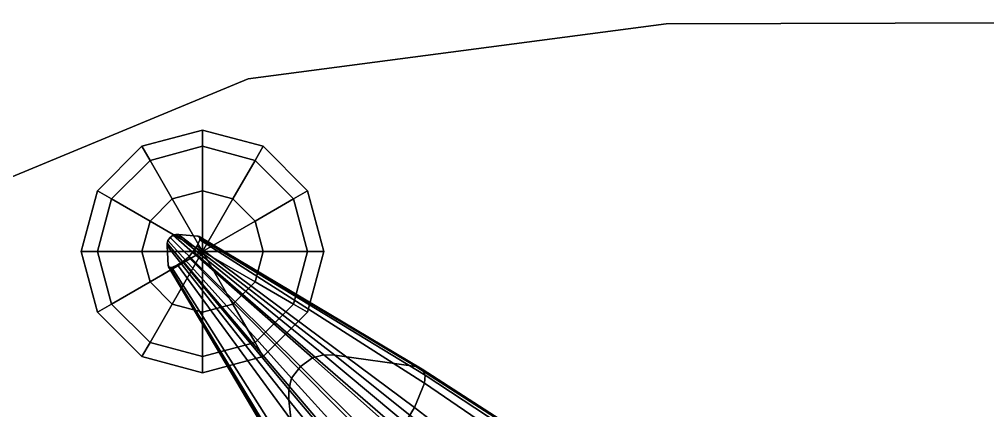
# Model space of a CAD drawing. Header units: millimetres. Extents: x -30782 to 40110, y 35885 to 73818.
# Drawn here: x 8205.1 to 8384.6, y 56412.8 to 56485.3 of the extents above; entities that cross this region are included whole.
import ezdxf

# ---------------------------------------------------------------- set-up
doc = ezdxf.new("R2010")
doc.units = ezdxf.units.MM

# ---------------------------------------------------------------- blocks, each defined once
blk = doc.blocks.new('A$C69C31390')
for points, invisible_edges in [([(2016.05, 833.28, 430.71), (1721.05, 832.46, 430.71), (1643.53, 822.26, 430.71)], 12), ([(2311.05, 833.28, 418.71), (1721.05, 832.46, 418.71), (2016.05, 833.28, 418.71)], 1), ([(1721.05, 832.46, 430.71), (2016.05, 833.28, 430.71), (2016.05, 833.28, 418.71)], 12), ([(2016.05, 833.28, 418.71), (1721.05, 832.46, 418.71), (1721.05, 832.46, 430.71)], 12), ([(1721.05, 832.46, 418.71), (1571.3, 792.34, 418.71), (1643.53, 822.26, 418.71)], 1), ([(1721.05, 832.46, 430.71), (1721.05, 832.46, 418.71), (1643.53, 822.26, 430.71)], 2), ([(1721.05, 832.46, 418.71), (1643.53, 822.26, 418.71), (1643.53, 822.26, 430.71)], 12), ([(1643.53, 822.26, 430.71), (1571.3, 792.34, 430.71), (1509.28, 744.74, 430.71)], 12), ([(1643.53, 822.26, 430.71), (1643.53, 822.26, 418.71), (1571.3, 792.34, 418.71)], 12), ([(1571.3, 792.34, 418.71), (1571.3, 792.34, 430.71), (1643.53, 822.26, 430.71)], 12), ([(1635.11, 809.76, 408.76), (1635.11, 812.77, 397.51), (1623.86, 809.76, 397.51)], 12), ([(1635.11, 812.77, 397.51), (1625.36, 807.15, 386.26), (1623.86, 809.76, 397.51)], 1), ([(1635.11, 812.77, 397.51), (1635.11, 809.76, 386.26), (1625.36, 807.15, 386.26)], 12), ([(1644.85, 807.15, 386.26), (1635.11, 809.76, 386.26), (1635.11, 812.77, 397.51)], 12), ([(1644.85, 807.15, 386.26), (1635.11, 812.77, 397.51), (1646.36, 809.76, 397.51)], 1), ([(1646.36, 809.76, 397.51), (1635.11, 812.77, 397.51), (1635.11, 809.76, 408.76)], 12), ([(1625.36, 807.15, 408.76), (1623.86, 809.76, 397.51), (1615.62, 801.52, 397.51)], 12), ([(1623.86, 809.76, 397.51), (1618.23, 800.01, 386.26), (1615.62, 801.52, 397.51)], 1), ([(1623.86, 809.76, 397.51), (1625.36, 807.15, 386.26), (1618.23, 800.01, 386.26)], 12), ([(1635.11, 809.76, 408.76), (1623.86, 809.76, 397.51), (1625.36, 807.15, 408.76)], 1), ([(1635.11, 801.52, 417), (1635.11, 809.76, 408.76), (1625.36, 807.15, 408.76)], 12), ([(1635.11, 809.76, 386.26), (1629.48, 800.01, 378.03), (1625.36, 807.15, 386.26)], 1), ([(1635.11, 809.76, 386.26), (1635.11, 801.52, 378.03), (1629.48, 800.01, 378.03)], 12), ([(1640.73, 800.01, 378.03), (1635.11, 801.52, 378.03), (1635.11, 809.76, 386.26)], 12), ([(1640.73, 800.01, 378.03), (1635.11, 809.76, 386.26), (1644.85, 807.15, 386.26)], 1), ([(1646.36, 809.76, 397.51), (1635.11, 809.76, 408.76), (1644.85, 807.15, 408.76)], 1), ([(1644.85, 807.15, 408.76), (1635.11, 809.76, 408.76), (1635.11, 801.52, 417)], 12), ([(1651.98, 800.01, 386.26), (1644.85, 807.15, 386.26), (1646.36, 809.76, 397.51)], 12), ([(1654.59, 801.52, 397.51), (1646.36, 809.76, 397.51), (1644.85, 807.15, 408.76)], 12), ([(1651.98, 800.01, 386.26), (1646.36, 809.76, 397.51), (1654.59, 801.52, 397.51)], 1), ([(1625.36, 807.15, 408.76), (1615.62, 801.52, 397.51), (1618.23, 800.01, 408.76)], 1), ([(1629.48, 800.01, 417), (1625.36, 807.15, 408.76), (1618.23, 800.01, 408.76)], 12), ([(1625.36, 807.15, 386.26), (1625.36, 795.9, 378.03), (1618.23, 800.01, 386.26)], 1), ([(1635.11, 801.52, 417), (1625.36, 807.15, 408.76), (1629.48, 800.01, 417)], 1), ([(1625.36, 807.15, 386.26), (1629.48, 800.01, 378.03), (1625.36, 795.9, 378.03)], 12), ([(1644.85, 807.15, 408.76), (1635.11, 801.52, 417), (1640.73, 800.01, 417)], 1), ([(1644.85, 795.9, 378.03), (1640.73, 800.01, 378.03), (1644.85, 807.15, 386.26)], 12), ([(1651.98, 800.01, 408.76), (1644.85, 807.15, 408.76), (1640.73, 800.01, 417)], 12), ([(1644.85, 795.9, 378.03), (1644.85, 807.15, 386.26), (1651.98, 800.01, 386.26)], 1), ([(1654.59, 801.52, 397.51), (1644.85, 807.15, 408.76), (1651.98, 800.01, 408.76)], 1), ([(1618.23, 800.01, 408.76), (1615.62, 801.52, 397.51), (1612.61, 790.27, 397.51)], 12), ([(1615.62, 801.52, 397.51), (1615.62, 790.27, 386.26), (1612.61, 790.27, 397.51)], 1), ([(1615.62, 801.52, 397.51), (1618.23, 800.01, 386.26), (1615.62, 790.27, 386.26)], 12), ([(1654.59, 790.27, 386.26), (1651.98, 800.01, 386.26), (1654.59, 801.52, 397.51)], 12), ([(1657.61, 790.27, 397.51), (1654.59, 801.52, 397.51), (1651.98, 800.01, 408.76)], 12), ([(1654.59, 790.27, 386.26), (1654.59, 801.52, 397.51), (1657.61, 790.27, 397.51)], 1), ([(1618.23, 800.01, 408.76), (1612.61, 790.27, 397.51), (1615.62, 790.27, 408.76)], 1), ([(1625.36, 795.9, 417), (1618.23, 800.01, 408.76), (1615.62, 790.27, 408.76)], 12), ([(1618.23, 800.01, 386.26), (1623.86, 790.27, 378.03), (1615.62, 790.27, 386.26)], 1), ([(1629.48, 800.01, 417), (1618.23, 800.01, 408.76), (1625.36, 795.9, 417)], 1), ([(1618.23, 800.01, 386.26), (1625.36, 795.9, 378.03), (1623.86, 790.27, 378.03)], 12), ([(1651.98, 800.01, 408.76), (1640.73, 800.01, 417), (1644.85, 795.9, 417)], 1), ([(1646.36, 790.27, 378.03), (1644.85, 795.9, 378.03), (1651.98, 800.01, 386.26)], 12), ([(1654.59, 790.27, 408.76), (1651.98, 800.01, 408.76), (1644.85, 795.9, 417)], 12), ([(1646.36, 790.27, 378.03), (1651.98, 800.01, 386.26), (1654.59, 790.27, 386.26)], 1), ([(1657.61, 790.27, 397.51), (1651.98, 800.01, 408.76), (1654.59, 790.27, 408.76)], 1), ([(1625.36, 795.9, 417), (1615.62, 790.27, 408.76), (1623.86, 790.27, 417)], 1), ([(1654.59, 790.27, 408.76), (1644.85, 795.9, 417), (1646.36, 790.27, 417)], 1), ([(1630.65, 793.43, 402.93), (1630.17, 793.42, 402.49), (1628.51, 791.32, 402.9)], 14), ([(1630.65, 793.43, 402.93), (1628.51, 791.32, 402.9), (1628.7, 787.69, 406.55)], 13), ([(1630.17, 793.42, 402.49), (1628.53, 791.8, 402.46), (1628.51, 791.32, 402.9)], 13), ([(1630.17, 793.42, 402.49), (1629.66, 793.27, 402.14), (1628.53, 791.8, 402.46)], 14), ([(1629.66, 793.27, 402.14), (1629.09, 792.86, 402), (1628.53, 791.8, 402.46)], 14), ([(1629.09, 792.86, 402), (1628.68, 792.31, 402.13), (1628.53, 791.8, 402.46)], 12), ([(1628.53, 791.8, 402.46), (1628.68, 792.31, 402.13), (1651.09, 764.68, 360.56)], 2), ([(1628.68, 792.31, 402.13), (1629.09, 792.86, 402), (1651.62, 766.77, 359.32)], 2), ([(1628.68, 792.31, 402.13), (1651.62, 766.77, 359.32), (1651.09, 764.68, 360.56)], 12), ([(1634.23, 793.13, 406.63), (1630.65, 793.43, 402.93), (1628.7, 787.69, 406.55)], 14), ([(1634.5, 793.02, 406.99), (1634.23, 793.13, 406.63), (1628.7, 787.69, 406.55)], 14), ([(1634.62, 792.76, 407.35), (1634.5, 793.02, 406.99), (1628.7, 787.69, 406.55)], 14), ([(1634.57, 792.4, 407.65), (1634.62, 792.76, 407.35), (1628.7, 787.69, 406.55)], 14), ([(1634.07, 791.31, 408.22), (1634.57, 792.4, 407.65), (1628.7, 787.69, 406.55)], 14), ([(1629.09, 792.86, 402), (1629.66, 793.27, 402.14), (1653.24, 768.98, 358.84)], 2), ([(1629.09, 792.86, 402), (1653.24, 768.98, 358.84), (1651.62, 766.77, 359.32)], 12), ([(1629.66, 793.27, 402.14), (1630.17, 793.42, 402.49), (1655.5, 770.58, 359.37)], 2), ([(1629.66, 793.27, 402.14), (1655.5, 770.58, 359.37), (1653.24, 768.98, 358.84)], 12), ([(1630.17, 793.42, 402.49), (1630.65, 793.43, 402.93), (1657.62, 771.09, 360.64)], 2), ([(1630.17, 793.42, 402.49), (1657.62, 771.09, 360.64), (1655.5, 770.58, 359.37)], 12), ([(1630.65, 793.43, 402.93), (1659.63, 771.04, 362.29), (1657.62, 771.09, 360.64)], 12), ([(1630.65, 793.43, 402.93), (1634.23, 793.13, 406.63), (1659.63, 771.04, 362.29)], 2), ([(1634.57, 792.4, 407.65), (1634.07, 791.31, 408.22), (1676.26, 765.85, 379.7)], 2), ([(1634.23, 793.13, 406.63), (1674.67, 768.97, 375.95), (1659.63, 771.04, 362.29)], 12), ([(1634.23, 793.13, 406.63), (1634.5, 793.02, 406.99), (1674.67, 768.97, 375.95)], 2), ([(1634.5, 793.02, 406.99), (1634.62, 792.76, 407.35), (1675.82, 768.43, 377.29)], 2), ([(1634.5, 793.02, 406.99), (1675.82, 768.43, 377.29), (1674.67, 768.97, 375.95)], 12), ([(1634.62, 792.76, 407.35), (1634.57, 792.4, 407.65), (1676.38, 767.34, 378.61)], 2), ([(1634.57, 792.4, 407.65), (1676.26, 765.85, 379.7), (1676.38, 767.34, 378.61)], 12), ([(1634.62, 792.76, 407.35), (1676.38, 767.34, 378.61), (1675.82, 768.43, 377.29)], 12), ([(1615.62, 790.27, 408.76), (1612.61, 790.27, 397.51), (1615.62, 779.02, 397.51)], 12), ([(1612.61, 790.27, 397.51), (1618.23, 780.53, 386.26), (1615.62, 779.02, 397.51)], 1), ([(1612.61, 790.27, 397.51), (1615.62, 790.27, 386.26), (1618.23, 780.53, 386.26)], 12), ([(1623.86, 790.27, 417), (1615.62, 790.27, 408.76), (1618.23, 780.53, 408.76)], 12), ([(1615.62, 790.27, 408.76), (1615.62, 779.02, 397.51), (1618.23, 780.53, 408.76)], 1), ([(1615.62, 790.27, 386.26), (1625.36, 784.65, 378.03), (1618.23, 780.53, 386.26)], 1), ([(1615.62, 790.27, 386.26), (1623.86, 790.27, 378.03), (1625.36, 784.65, 378.03)], 12), ([(1623.86, 790.27, 417), (1618.23, 780.53, 408.76), (1625.36, 784.65, 417)], 1), ([(1628.51, 791.32, 402.9), (1628.53, 791.8, 402.46), (1651.12, 762.68, 362.17)], 2), ([(1628.51, 791.32, 402.9), (1651.12, 762.68, 362.17), (1652.74, 747.42, 375.64)], 12), ([(1628.7, 787.69, 406.55), (1628.51, 791.32, 402.9), (1652.74, 747.42, 375.64)], 2), ([(1628.53, 791.8, 402.46), (1651.09, 764.68, 360.56), (1651.12, 762.68, 362.17)], 12), ([(1633.37, 790.24, 408.57), (1634.07, 791.31, 408.22), (1628.7, 787.69, 406.55)], 14), ([(1632.5, 789.23, 408.7), (1633.37, 790.24, 408.57), (1628.7, 787.69, 406.55)], 14), ([(1633.37, 790.24, 408.57), (1632.5, 789.23, 408.7), (1671.73, 757.04, 383.12)], 2), ([(1634.07, 791.31, 408.22), (1633.37, 790.24, 408.57), (1674.42, 761.37, 381.81)], 2), ([(1633.37, 790.24, 408.57), (1671.73, 757.04, 383.12), (1674.42, 761.37, 381.81)], 12), ([(1634.07, 791.31, 408.22), (1674.42, 761.37, 381.81), (1676.26, 765.85, 379.7)], 12), ([(1644.85, 784.65, 378.03), (1646.36, 790.27, 378.03), (1654.59, 790.27, 386.26)], 12), ([(1644.85, 784.65, 378.03), (1654.59, 790.27, 386.26), (1651.98, 780.53, 386.26)], 1), ([(1651.98, 780.53, 408.76), (1646.36, 790.27, 417), (1644.85, 784.65, 417)], 1), ([(1651.98, 780.53, 408.76), (1654.59, 790.27, 408.76), (1646.36, 790.27, 417)], 12), ([(1651.98, 780.53, 386.26), (1654.59, 790.27, 386.26), (1657.61, 790.27, 397.51)], 12), ([(1651.98, 780.53, 386.26), (1657.61, 790.27, 397.51), (1654.59, 779.02, 397.51)], 1), ([(1654.59, 779.02, 397.51), (1654.59, 790.27, 408.76), (1651.98, 780.53, 408.76)], 1), ([(1654.59, 779.02, 397.51), (1657.61, 790.27, 397.51), (1654.59, 790.27, 408.76)], 12), ([(1631.51, 788.41, 408.54), (1632.5, 789.23, 408.7), (1628.7, 787.69, 406.55)], 14), ([(1630.47, 787.77, 408.16), (1631.51, 788.41, 408.54), (1628.7, 787.69, 406.55)], 14), ([(1631.51, 788.41, 408.54), (1630.47, 787.77, 408.16), (1664.35, 749.83, 382.99)], 2), ([(1632.5, 789.23, 408.7), (1631.51, 788.41, 408.54), (1668.3, 753.04, 383.58)], 2), ([(1631.51, 788.41, 408.54), (1664.35, 749.83, 382.99), (1668.3, 753.04, 383.58)], 12), ([(1632.5, 789.23, 408.7), (1668.3, 753.04, 383.58), (1671.73, 757.04, 383.12)], 12), ([(1629.4, 787.32, 407.57), (1630.47, 787.77, 408.16), (1628.7, 787.69, 406.55)], 14), ([(1628.8, 787.41, 406.91), (1628.7, 787.69, 406.55), (1653.24, 746.24, 376.98)], 2), ([(1629.05, 787.28, 407.27), (1629.4, 787.32, 407.57), (1628.7, 787.69, 406.55)], 14), ([(1629.05, 787.28, 407.27), (1628.7, 787.69, 406.55), (1628.8, 787.41, 406.91)], 1), ([(1628.7, 787.69, 406.55), (1652.74, 747.42, 375.64), (1653.24, 746.24, 376.98)], 12), ([(1628.8, 787.41, 406.91), (1653.24, 746.24, 376.98), (1654.3, 745.64, 378.31)], 12), ([(1629.05, 787.28, 407.27), (1628.8, 787.41, 406.91), (1654.3, 745.64, 378.31)], 2), ([(1629.4, 787.32, 407.57), (1629.05, 787.28, 407.27), (1655.78, 745.72, 379.42)], 2), ([(1629.05, 787.28, 407.27), (1654.3, 745.64, 378.31), (1655.78, 745.72, 379.42)], 12), ([(1630.47, 787.77, 408.16), (1629.4, 787.32, 407.57), (1660.12, 747.36, 381.58)], 2), ([(1629.4, 787.32, 407.57), (1655.78, 745.72, 379.42), (1660.12, 747.36, 381.58)], 12), ([(1630.47, 787.77, 408.16), (1660.12, 747.36, 381.58), (1664.35, 749.83, 382.99)], 12), ([(1625.36, 784.65, 417), (1618.23, 780.53, 408.76), (1625.36, 773.4, 408.76)], 12), ([(1618.23, 780.53, 386.26), (1625.36, 784.65, 378.03), (1629.48, 780.53, 378.03)], 12), ([(1625.36, 784.65, 417), (1625.36, 773.4, 408.76), (1629.48, 780.53, 417)], 1), ([(1640.73, 780.53, 378.03), (1644.85, 784.65, 378.03), (1651.98, 780.53, 386.26)], 12), ([(1644.85, 773.4, 408.76), (1644.85, 784.65, 417), (1640.73, 780.53, 417)], 1), ([(1644.85, 773.4, 408.76), (1651.98, 780.53, 408.76), (1644.85, 784.65, 417)], 12), ([(1618.23, 780.53, 408.76), (1615.62, 779.02, 397.51), (1623.86, 770.79, 397.51)], 12), ([(1615.62, 779.02, 397.51), (1618.23, 780.53, 386.26), (1625.36, 773.4, 386.26)], 12), ([(1618.23, 780.53, 408.76), (1623.86, 770.79, 397.51), (1625.36, 773.4, 408.76)], 1), ([(1618.23, 780.53, 386.26), (1629.48, 780.53, 378.03), (1625.36, 773.4, 386.26)], 1), ([(1629.48, 780.53, 417), (1625.36, 773.4, 408.76), (1635.11, 770.79, 408.76)], 12), ([(1625.36, 773.4, 386.26), (1629.48, 780.53, 378.03), (1635.11, 779.02, 378.03)], 12), ([(1629.48, 780.53, 417), (1635.11, 770.79, 408.76), (1635.11, 779.02, 417)], 1), ([(1635.11, 779.02, 378.03), (1640.73, 780.53, 378.03), (1644.85, 773.4, 386.26)], 12), ([(1635.11, 770.79, 408.76), (1644.85, 773.4, 408.76), (1640.73, 780.53, 417)], 12), ([(1635.11, 770.79, 408.76), (1640.73, 780.53, 417), (1635.11, 779.02, 417)], 1), ([(1640.73, 780.53, 378.03), (1651.98, 780.53, 386.26), (1644.85, 773.4, 386.26)], 1), ([(1644.85, 773.4, 386.26), (1651.98, 780.53, 386.26), (1654.59, 779.02, 397.51)], 12), ([(1646.36, 770.79, 397.51), (1651.98, 780.53, 408.76), (1644.85, 773.4, 408.76)], 1), ([(1646.36, 770.79, 397.51), (1654.59, 779.02, 397.51), (1651.98, 780.53, 408.76)], 12), ([(1615.62, 779.02, 397.51), (1625.36, 773.4, 386.26), (1623.86, 770.79, 397.51)], 1), ([(1625.36, 773.4, 386.26), (1635.11, 779.02, 378.03), (1635.11, 770.79, 386.26)], 1), ([(1635.11, 779.02, 378.03), (1644.85, 773.4, 386.26), (1635.11, 770.79, 386.26)], 1), ([(1644.85, 773.4, 386.26), (1654.59, 779.02, 397.51), (1646.36, 770.79, 397.51)], 1), ([(1625.36, 773.4, 408.76), (1623.86, 770.79, 397.51), (1635.11, 767.77, 397.51)], 12), ([(1623.86, 770.79, 397.51), (1625.36, 773.4, 386.26), (1635.11, 770.79, 386.26)], 12), ([(1625.36, 773.4, 408.76), (1635.11, 767.77, 397.51), (1635.11, 770.79, 408.76)], 1), ([(1635.11, 770.79, 386.26), (1644.85, 773.4, 386.26), (1646.36, 770.79, 397.51)], 12), ([(1635.11, 767.77, 397.51), (1646.36, 770.79, 397.51), (1644.85, 773.4, 408.76)], 12), ([(1635.11, 767.77, 397.51), (1644.85, 773.4, 408.76), (1635.11, 770.79, 408.76)], 1), ([(1623.86, 770.79, 397.51), (1635.11, 770.79, 386.26), (1635.11, 767.77, 397.51)], 1), ([(1635.11, 770.79, 386.26), (1646.36, 770.79, 397.51), (1635.11, 767.77, 397.51)], 1), ([(1653.24, 768.98, 358.84), (1655.5, 770.58, 359.37), (1676.13, 746.31, 312.92)], 2), ([(1655.5, 770.58, 359.37), (1657.62, 771.09, 360.64), (1679.9, 748.85, 313.69)], 2), ([(1655.5, 770.58, 359.37), (1679.9, 748.85, 313.69), (1676.13, 746.31, 312.92)], 12), ([(1657.62, 771.09, 360.64), (1683.5, 749.53, 315.55), (1679.9, 748.85, 313.69)], 12), ([(1657.62, 771.09, 360.64), (1659.63, 771.04, 362.29), (1683.5, 749.53, 315.55)], 2), ([(1659.63, 771.04, 362.29), (1686.99, 749.23, 317.94), (1683.5, 749.53, 315.55)], 12), ([(1659.63, 771.04, 362.29), (1674.67, 768.97, 375.95), (1686.99, 749.23, 317.94)], 2), ([(1651.62, 766.77, 359.32), (1653.24, 768.98, 358.84), (1673.56, 742.64, 313.62)], 2), ([(1653.24, 768.98, 358.84), (1676.13, 746.31, 312.92), (1673.56, 742.64, 313.62)], 12), ([(1674.67, 768.97, 375.95), (1675.82, 768.43, 377.29), (1713.25, 744.11, 337.75)], 2), ([(1674.67, 768.97, 375.95), (1713.25, 744.11, 337.75), (1686.99, 749.23, 317.94)], 12), ([(1651.09, 764.68, 360.56), (1651.62, 766.77, 359.32), (1672.86, 739.07, 315.43)], 2), ([(1651.62, 766.77, 359.32), (1673.56, 742.64, 313.62), (1672.86, 739.07, 315.43)], 12), ([(1675.82, 768.43, 377.29), (1715.29, 743.07, 339.7), (1713.25, 744.11, 337.75)], 12), ([(1675.82, 768.43, 377.29), (1676.38, 767.34, 378.61), (1715.29, 743.07, 339.7)], 2), ([(1676.38, 767.34, 378.61), (1676.26, 765.85, 379.7), (1716.38, 741.11, 341.61)], 2), ([(1676.38, 767.34, 378.61), (1716.38, 741.11, 341.61), (1715.29, 743.07, 339.7)], 12), ([(1676.26, 765.85, 379.7), (1674.42, 761.37, 381.81), (1716.33, 738.55, 343.2)], 2), ([(1676.26, 765.85, 379.7), (1716.33, 738.55, 343.2), (1716.38, 741.11, 341.61)], 12), ([(1651.09, 764.68, 360.56), (1672.86, 739.07, 315.43), (1673.1, 735.61, 317.77)], 12), ([(1651.12, 762.68, 362.17), (1651.09, 764.68, 360.56), (1673.1, 735.61, 317.77)], 2), ([(1652.74, 747.42, 375.64), (1651.12, 762.68, 362.17), (1677.47, 709.02, 337.31)], 2), ([(1651.12, 762.68, 362.17), (1673.1, 735.61, 317.77), (1677.47, 709.02, 337.31)], 12), ([(1674.42, 761.37, 381.81), (1671.73, 757.04, 383.12), (1713.58, 730.97, 346.26)], 2), ([(1674.42, 761.37, 381.81), (1713.58, 730.97, 346.26), (1716.33, 738.55, 343.2)], 12)]:
    blk.add_3dface(points, dxfattribs=dict(invisible_edges=invisible_edges))
for points in [[(1635.11, 790.27, 420.01), (1635.11, 801.52, 417), (1629.48, 800.01, 417)], [(1635.11, 801.52, 378.03), (1635.11, 790.27, 375.01), (1629.48, 800.01, 378.03)], [(1640.73, 800.01, 417), (1635.11, 801.52, 417), (1635.11, 790.27, 420.01)], [(1635.11, 790.27, 375.01), (1635.11, 801.52, 378.03), (1640.73, 800.01, 378.03)], [(1635.11, 790.27, 420.01), (1629.48, 800.01, 417), (1625.36, 795.9, 417)], [(1629.48, 800.01, 378.03), (1635.11, 790.27, 375.01), (1625.36, 795.9, 378.03)], [(1644.85, 795.9, 417), (1640.73, 800.01, 417), (1635.11, 790.27, 420.01)], [(1635.11, 790.27, 375.01), (1640.73, 800.01, 378.03), (1644.85, 795.9, 378.03)], [(1635.11, 790.27, 420.01), (1625.36, 795.9, 417), (1623.86, 790.27, 417)], [(1625.36, 795.9, 378.03), (1635.11, 790.27, 375.01), (1623.86, 790.27, 378.03)], [(1646.36, 790.27, 417), (1644.85, 795.9, 417), (1635.11, 790.27, 420.01)], [(1635.11, 790.27, 375.01), (1644.85, 795.9, 378.03), (1646.36, 790.27, 378.03)], [(1635.11, 790.27, 420.01), (1623.86, 790.27, 417), (1625.36, 784.65, 417)], [(1623.86, 790.27, 378.03), (1635.11, 790.27, 375.01), (1625.36, 784.65, 378.03)], [(1635.11, 790.27, 420.01), (1625.36, 784.65, 417), (1629.48, 780.53, 417)], [(1625.36, 784.65, 378.03), (1635.11, 790.27, 375.01), (1629.48, 780.53, 378.03)], [(1635.11, 790.27, 420.01), (1629.48, 780.53, 417), (1635.11, 779.02, 417)], [(1629.48, 780.53, 378.03), (1635.11, 790.27, 375.01), (1635.11, 779.02, 378.03)], [(1635.11, 779.02, 417), (1640.73, 780.53, 417), (1635.11, 790.27, 420.01)], [(1640.73, 780.53, 417), (1644.85, 784.65, 417), (1635.11, 790.27, 420.01)], [(1644.85, 784.65, 417), (1646.36, 790.27, 417), (1635.11, 790.27, 420.01)], [(1635.11, 790.27, 375.01), (1640.73, 780.53, 378.03), (1635.11, 779.02, 378.03)], [(1635.11, 790.27, 375.01), (1644.85, 784.65, 378.03), (1640.73, 780.53, 378.03)], [(1635.11, 790.27, 375.01), (1646.36, 790.27, 378.03), (1644.85, 784.65, 378.03)]]:
    blk.add_3dface(points)

msp = doc.modelspace()

# ---------------------------------------------------------------- block references
msp.add_blockref('A$C69C31390', (6603.95, 55652))

doc.saveas('drawing.dxf')
